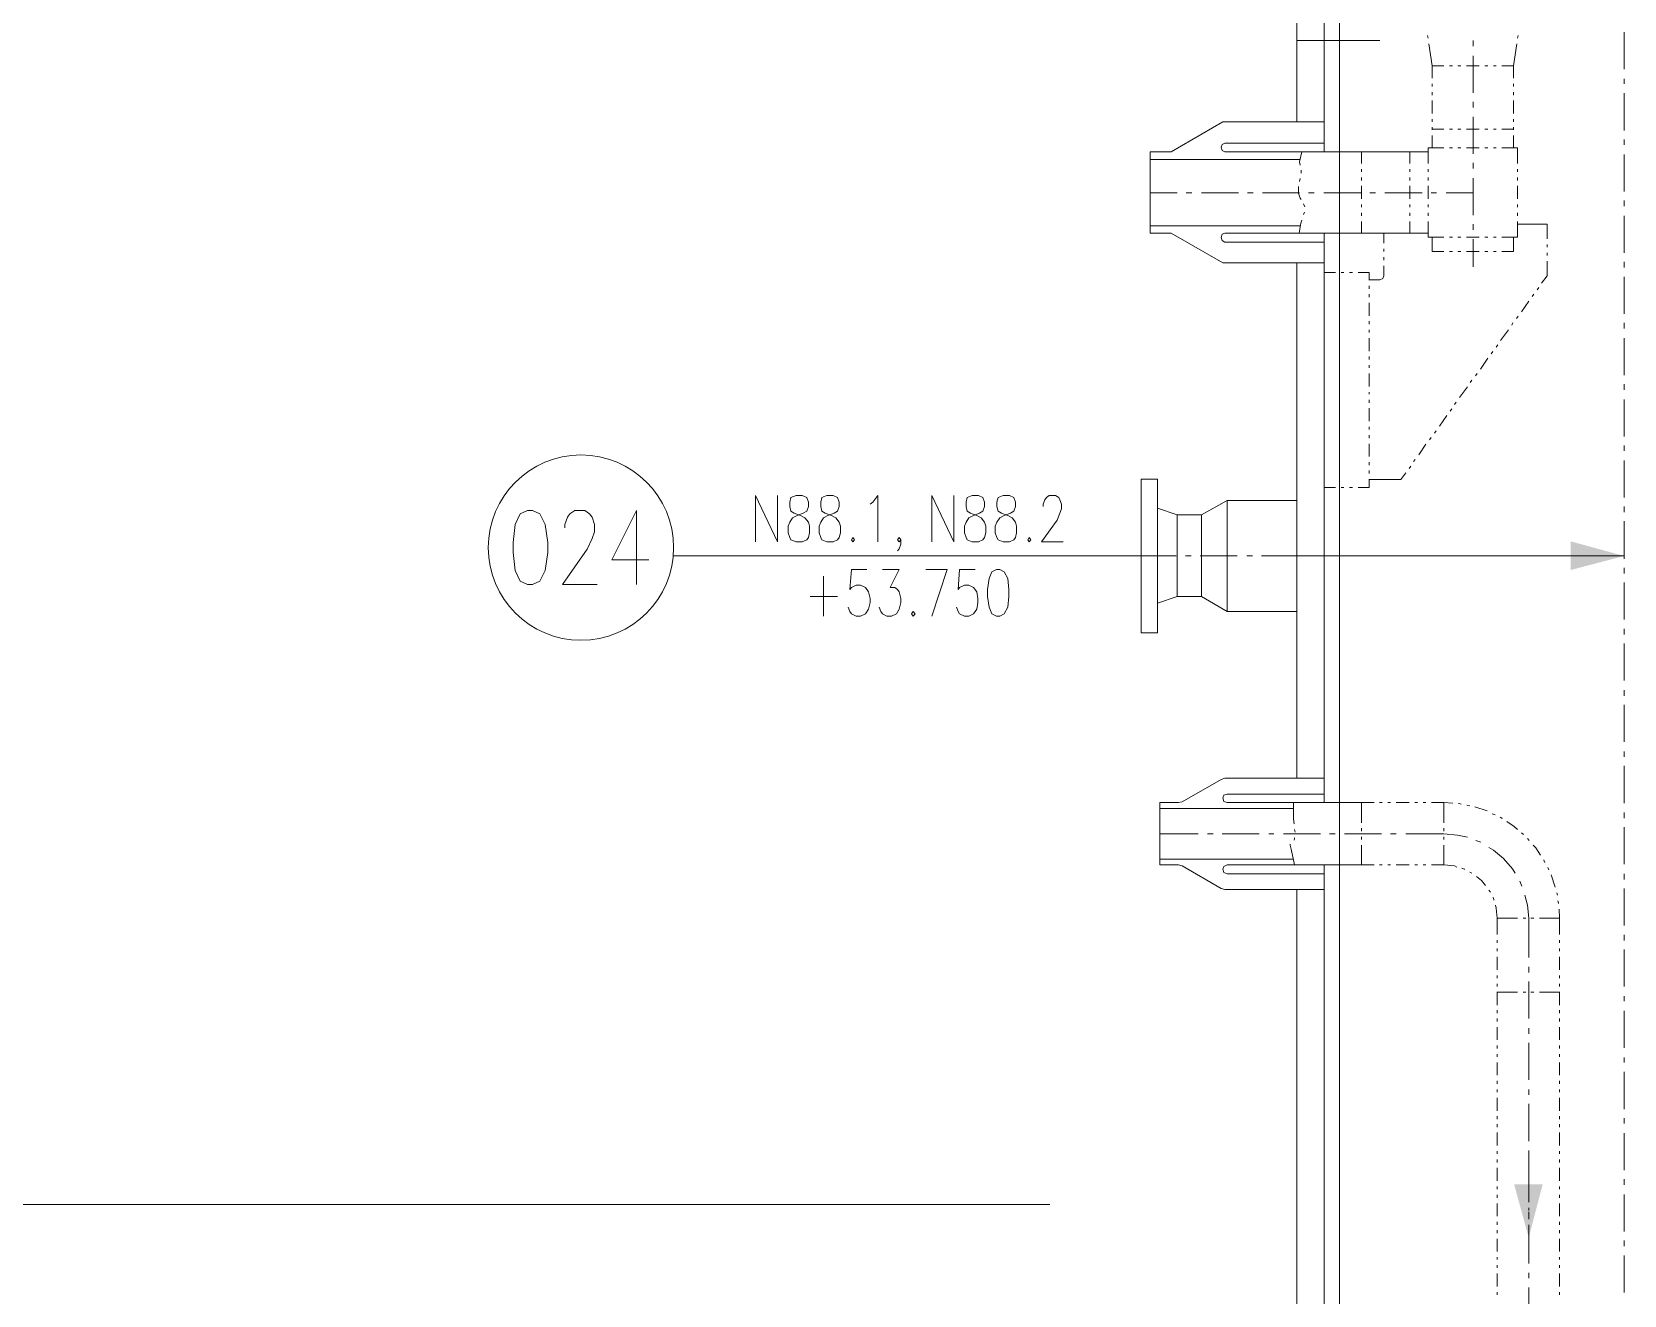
# Model space of a CAD drawing. Header units: millimetres. Extents: x 0 to 588, y 0 to 874.
# Drawn here: x 194.2 to 254.2, y 286.4 to 334.1 of the extents above; entities that cross this region are included whole.
import ezdxf

# ---------------------------------------------------------------- set-up
doc = ezdxf.new("R2010")
doc.units = ezdxf.units.MM
doc.layers.get('0').update_dxf_attribs({"lineweight": 18})

msp = doc.modelspace()

# ---------------------------------------------------------------- hatches: boundary and pattern name
for points in [[(254.19, 314.304), (252.18, 314.854), (252.18, 313.775)], [(250.592, 288.608), (251.121, 290.618), (250.042, 290.618)]]:
    msp.add_hatch(color=0).paths.add_polyline_path(points, flags=0)

# ---------------------------------------------------------------- linework, layer by layer
at = {"color": 0, "lineweight": 0}
for points in [[(243.459, 96.16), (243.459, 686.943)], [(242.887, 474.536), (242.887, 329.544)], [(241.85, 473.625), (241.85, 330.666)], [(246.803, 333.82), (246.782, 333.925)], [(250.169, 333.82), (250.19, 333.925)], [(254.19, 332.655), (254.19, 334.052)], [(241.85, 333.735), (244.983, 333.735)], [(246.952, 332.782), (246.825, 333.608)], [(248.497, 333.735), (248.497, 333.523)], [(248.497, 333.163), (248.497, 331.766)], [(250.021, 332.782), (250.148, 333.608)], [(246.952, 332.782), (246.952, 332.317)], [(247.396, 332.782), (246.952, 332.782)], [(247.714, 332.782), (247.608, 332.782)], [(248.031, 332.782), (247.925, 332.782)], [(248.73, 332.782), (248.243, 332.782)], [(249.047, 332.782), (248.941, 332.782)], [(249.364, 332.782), (249.259, 332.782)], [(250.021, 332.782), (249.576, 332.782)], [(250.021, 332.782), (250.021, 332.317)], [(246.952, 332.105), (246.952, 331.999)], [(250.021, 332.105), (250.021, 331.999)], [(254.19, 332.105), (254.19, 332.296)], [(246.952, 331.788), (246.952, 331.682)], [(246.952, 331.47), (246.952, 330.983)], [(248.497, 331.428), (248.497, 331.216)], [(250.021, 331.788), (250.021, 331.682)], [(250.021, 331.47), (250.021, 330.983)], [(254.19, 330.348), (254.19, 331.745)], [(246.952, 330.772), (246.952, 330.666)], [(248.497, 330.856), (248.497, 329.459)], [(250.021, 330.772), (250.021, 330.666)], [(239.056, 330.666), (237.109, 329.544), (236.326, 329.544), (236.326, 326.475)], [(242.887, 330.666), (239.056, 330.666)], [(246.952, 330.475), (246.952, 330.369)], [(247.396, 330.39), (246.952, 330.39)], [(247.714, 330.39), (247.608, 330.39)], [(248.031, 330.39), (247.925, 330.39)], [(248.73, 330.39), (248.243, 330.39)], [(249.047, 330.39), (248.941, 330.39)], [(249.364, 330.39), (249.259, 330.39)], [(250.021, 330.39), (249.576, 330.39)], [(250.021, 330.475), (250.021, 330.369)], [(239.141, 329.861), (239.035, 329.819), (238.993, 329.713), (239.035, 329.586), (239.141, 329.544)], [(242.887, 329.861), (239.141, 329.861)], [(246.803, 329.692), (246.803, 329.099)], [(247.396, 329.692), (246.803, 329.692)], [(246.952, 330.158), (246.952, 329.692)], [(247.714, 329.692), (247.608, 329.692)], [(248.031, 329.692), (247.925, 329.692)], [(248.73, 329.692), (248.243, 329.692)], [(249.047, 329.692), (248.941, 329.692)], [(249.364, 329.692), (249.259, 329.692)], [(250.169, 329.692), (249.576, 329.692)], [(250.021, 330.158), (250.021, 329.692)], [(250.169, 329.692), (250.169, 329.099)], [(254.19, 329.798), (254.19, 330.01)], [(241.977, 329.248), (236.326, 329.248)], [(246.803, 329.544), (239.141, 329.544)], [(242.041, 329.544), (241.956, 329.163), (241.977, 329.036)], [(244.285, 329.544), (244.285, 329.099)], [(246.105, 329.544), (246.105, 329.099)], [(248.497, 329.12), (248.497, 328.909)], [(254.19, 328.041), (254.19, 329.438)], [(241.977, 328.528), (241.956, 328.422)], [(242.02, 328.845), (242.02, 328.74)], [(244.285, 328.888), (244.285, 328.782)], [(244.285, 328.57), (244.285, 328.464)], [(246.105, 328.888), (246.105, 328.782)], [(246.105, 328.57), (246.105, 328.464)], [(246.803, 328.888), (246.803, 328.782)], [(246.803, 328.57), (246.803, 328.464)], [(248.497, 328.549), (248.497, 327.152)], [(250.169, 328.888), (250.169, 328.782)], [(250.169, 328.57), (250.169, 328.464)], [(237.342, 327.999), (236.326, 327.999)], [(237.892, 327.999), (237.68, 327.999)], [(239.649, 327.999), (238.252, 327.999)], [(240.199, 327.999), (239.988, 327.999)], [(241.956, 327.999), (240.559, 327.999)], [(241.914, 328.231), (241.914, 327.978), (241.977, 327.787), (242.02, 327.745)], [(242.506, 327.999), (242.295, 327.999)], [(244.263, 327.999), (242.866, 327.999)], [(244.285, 328.253), (244.285, 327.766)], [(244.814, 327.999), (244.602, 327.999)], [(246.571, 327.999), (245.173, 327.999)], [(246.105, 328.253), (246.105, 327.766)], [(246.803, 328.253), (246.803, 327.766)], [(247.121, 327.999), (246.909, 327.999)], [(248.497, 327.999), (247.481, 327.999)], [(250.169, 328.253), (250.169, 327.766)], [(242.104, 327.575), (242.147, 327.469)], [(242.147, 327.258), (242.125, 327.237), (242.104, 327.173)], [(244.285, 327.554), (244.285, 327.448)], [(244.285, 327.237), (244.285, 327.131)], [(246.105, 327.554), (246.105, 327.448)], [(246.105, 327.237), (246.105, 327.131)], [(246.803, 327.554), (246.803, 327.448)], [(246.803, 327.237), (246.803, 327.131)], [(250.169, 327.554), (250.169, 327.448)], [(250.169, 327.237), (250.169, 327.131)], [(254.19, 327.491), (254.19, 327.702)], [(241.977, 326.75), (236.326, 326.75)], [(242.041, 326.962), (241.999, 326.856), (241.935, 326.475)], [(244.285, 326.919), (244.285, 326.475)], [(246.105, 326.919), (246.105, 326.475)], [(246.803, 326.919), (246.803, 326.327)], [(248.497, 326.813), (248.497, 326.602)], [(250.169, 326.919), (250.169, 326.327)], [(251.291, 326.263), (251.291, 326.813), (250.169, 326.813)], [(254.19, 325.734), (254.19, 327.131)], [(239.056, 325.353), (237.109, 326.475), (236.326, 326.475)], [(239.141, 326.475), (239.035, 326.432), (238.993, 326.305), (239.035, 326.2), (239.141, 326.136), (242.887, 326.136)], [(246.803, 326.475), (239.141, 326.475)], [(242.887, 326.475), (242.887, 305.012)], [(245.131, 326.094), (245.131, 326.475)], [(247.396, 326.327), (246.803, 326.327)], [(246.952, 326.327), (246.952, 325.776)], [(247.396, 326.327), (246.952, 326.327)], [(247.714, 326.327), (247.608, 326.327)], [(247.714, 326.327), (247.608, 326.327)], [(248.031, 326.327), (247.925, 326.327)], [(248.031, 326.327), (247.925, 326.327)], [(248.73, 326.327), (248.243, 326.327)], [(248.73, 326.327), (248.243, 326.327)], [(248.497, 326.242), (248.497, 325.205)], [(249.047, 326.327), (248.941, 326.327)], [(249.047, 326.327), (248.941, 326.327)], [(249.364, 326.327), (249.259, 326.327)], [(249.364, 326.327), (249.259, 326.327)], [(250.169, 326.327), (249.576, 326.327)], [(250.021, 326.327), (250.021, 325.776), (249.576, 325.776)], [(250.021, 326.327), (249.576, 326.327)], [(251.291, 325.945), (251.291, 326.051)], [(245.131, 325.776), (245.131, 325.882)], [(245.131, 325.459), (245.131, 325.565)], [(247.396, 325.776), (246.952, 325.776)], [(247.714, 325.776), (247.608, 325.776)], [(248.031, 325.776), (247.925, 325.776)], [(248.73, 325.776), (248.243, 325.776)], [(249.047, 325.776), (248.941, 325.776)], [(249.364, 325.776), (249.259, 325.776)], [(251.291, 325.628), (251.291, 325.734)], [(251.291, 324.866), (251.291, 325.416)], [(254.19, 325.183), (254.19, 325.395)], [(242.887, 325.353), (239.056, 325.353)], [(241.85, 325.353), (241.85, 305.922)], [(243.311, 324.993), (242.887, 324.993)], [(243.628, 324.993), (243.523, 324.993)], [(243.946, 324.993), (243.84, 324.993)], [(244.581, 324.993), (244.157, 324.993)], [(244.581, 324.697), (244.581, 324.993)], [(244.983, 324.718), (245.089, 324.76), (245.131, 324.866), (245.131, 325.247)], [(251.291, 324.866), (251.079, 324.591)], [(254.19, 323.427), (254.19, 324.824)], [(244.983, 324.718), (244.581, 324.718)], [(244.581, 324.379), (244.581, 324.485)], [(244.581, 324.062), (244.581, 324.168)], [(250.783, 324.168), (250.719, 324.083)], [(250.973, 324.421), (250.91, 324.337)], [(244.581, 323.363), (244.581, 323.85)], [(250.592, 323.913), (250.317, 323.511)], [(244.581, 323.046), (244.581, 323.151)], [(250, 323.088), (249.957, 323.003)], [(250.19, 323.342), (250.126, 323.257)], [(254.19, 322.876), (254.19, 323.088)], [(244.581, 322.728), (244.581, 322.834)], [(244.581, 322.03), (244.581, 322.517)], [(249.83, 322.834), (249.534, 322.432)], [(254.19, 321.12), (254.19, 322.517)], [(244.581, 321.712), (244.581, 321.818)], [(249.047, 321.755), (248.772, 321.352)], [(249.238, 322.009), (249.174, 321.924)], [(249.428, 322.262), (249.364, 322.178)], [(244.581, 321.395), (244.581, 321.5)], [(244.581, 320.696), (244.581, 321.183)], [(248.645, 321.183), (248.581, 321.098)], [(248.285, 320.675), (247.989, 320.273)], [(248.454, 320.929), (248.391, 320.844)], [(254.19, 320.569), (254.19, 320.781)], [(244.581, 320.4), (244.581, 320.485)], [(244.581, 320.082), (244.581, 320.188)], [(247.862, 320.103), (247.798, 320.019)], [(254.19, 318.812), (254.19, 320.209)], [(244.581, 319.384), (244.581, 319.871)], [(247.502, 319.596), (247.227, 319.193)], [(247.692, 319.849), (247.629, 319.765)], [(244.581, 319.066), (244.581, 319.172)], [(244.581, 318.749), (244.581, 318.855)], [(246.909, 318.77), (246.846, 318.685)], [(247.1, 319.024), (247.036, 318.939)], [(244.581, 318.05), (244.581, 318.537)], [(246.719, 318.516), (246.444, 318.114)], [(254.19, 318.262), (254.19, 318.474)], [(244.581, 317.733), (244.581, 317.839)], [(246.147, 317.69), (246.084, 317.606)], [(246.316, 317.945), (246.253, 317.86)], [(254.19, 316.505), (254.19, 317.902)], [(236.601, 317.204), (235.987, 317.204), (235.987, 314.304)], [(236.601, 317.204), (236.601, 314.304)], [(244.581, 317.415), (244.581, 317.521)], [(244.581, 316.886), (244.581, 317.204)], [(245.766, 317.183), (244.581, 317.183)], [(245.957, 317.437), (245.766, 317.183)], [(221.446, 314.833), (221.446, 316.59), (222.271, 314.833), (222.271, 316.59)], [(225.764, 316.251), (225.869, 316.336), (226.06, 316.59), (226.06, 314.833)], [(228.092, 314.833), (228.092, 316.59), (228.917, 314.833), (228.917, 316.59)], [(232.283, 316.166), (232.283, 316.251), (232.346, 316.421), (232.41, 316.505), (232.516, 316.59), (232.749, 316.59), (232.876, 316.505), (232.918, 316.421), (232.982, 316.251), (232.982, 316.082), (232.918, 315.913), (232.812, 315.659), (232.22, 314.833), (233.045, 314.833)], [(236.601, 316.103), (237.342, 315.849), (238.252, 315.849), (239.226, 316.399), (241.85, 316.399)], [(239.226, 316.399), (239.226, 314.304)], [(243.311, 316.886), (242.887, 316.886)], [(243.628, 316.886), (243.523, 316.886)], [(243.946, 316.886), (243.84, 316.886)], [(244.581, 316.886), (244.157, 316.886)], [(214.249, 315.362), (214.249, 315.489), (214.355, 315.764), (214.44, 315.891), (214.63, 316.018), (215.011, 316.018), (215.18, 315.891), (215.286, 315.764), (215.371, 315.489), (215.371, 315.214), (215.286, 314.96), (215.096, 314.558), (214.164, 313.224), (215.477, 313.224)], [(216.958, 316.018), (216.027, 314.156), (217.424, 314.156)], [(216.958, 316.018), (216.958, 313.224)], [(237.342, 315.849), (237.342, 314.304)], [(238.252, 315.849), (238.252, 314.304)], [(254.19, 315.955), (254.19, 316.166)], [(254.19, 314.198), (254.19, 315.616)], [(226.928, 314.918), (226.864, 314.833), (226.801, 314.918), (226.864, 315.002), (226.928, 314.918), (226.928, 314.748), (226.864, 314.579), (226.801, 314.494)], [(218.334, 314.304), (235.987, 314.304)], [(235.987, 314.304), (237.299, 314.304)], [(236.601, 311.404), (235.987, 311.404), (235.987, 314.304)], [(236.601, 311.404), (236.601, 314.304)], [(237.342, 312.78), (237.342, 314.304)], [(237.659, 314.304), (237.871, 314.304)], [(238.21, 314.304), (239.607, 314.304)], [(238.252, 312.78), (238.252, 314.304)], [(239.226, 312.208), (239.226, 314.304)], [(239.966, 314.304), (240.178, 314.304)], [(240.517, 314.304), (241.85, 314.304)], [(254.19, 314.304), (241.85, 314.304)], [(251.058, 314.304), (251.545, 314.304)], [(251.756, 314.304), (251.862, 314.304)], [(252.074, 314.304), (252.159, 314.304)], [(252.37, 314.304), (252.857, 314.304)], [(253.069, 314.304), (253.174, 314.304)], [(253.386, 314.304), (253.492, 314.304)], [(253.704, 314.304), (254.19, 314.304)], [(224.007, 313.542), (224.007, 312.039)], [(225.637, 313.796), (225.065, 313.796), (225.002, 313.034), (225.065, 313.118), (225.234, 313.203), (225.404, 313.203), (225.594, 313.118), (225.7, 312.949), (225.764, 312.695), (225.764, 312.547), (225.7, 312.293), (225.594, 312.124), (225.404, 312.039), (225.234, 312.039), (225.065, 312.124), (225.002, 312.208), (224.938, 312.378)], [(226.229, 313.796), (226.864, 313.796), (226.526, 313.118), (226.695, 313.118), (226.801, 313.034), (226.864, 312.949), (226.928, 312.695), (226.928, 312.547), (226.864, 312.293), (226.758, 312.124), (226.568, 312.039), (226.399, 312.039), (226.229, 312.124), (226.166, 312.208), (226.102, 312.378)], [(228.092, 312.039), (228.663, 313.796), (227.859, 313.796)], [(229.722, 313.796), (229.129, 313.796), (229.087, 313.034), (229.129, 313.118), (229.32, 313.203), (229.489, 313.203), (229.658, 313.118), (229.785, 312.949), (229.828, 312.695), (229.828, 312.547), (229.785, 312.293), (229.658, 312.124), (229.489, 312.039), (229.32, 312.039), (229.129, 312.124), (229.087, 312.208), (229.023, 312.378)], [(254.19, 313.648), (254.19, 313.859)], [(223.499, 312.78), (224.536, 312.78)], [(236.601, 312.526), (237.342, 312.78), (238.252, 312.78), (239.226, 312.208)], [(254.19, 311.912), (254.19, 313.309)], [(239.226, 312.208), (241.85, 312.208)], [(254.19, 311.341), (254.19, 311.552)], [(254.19, 309.605), (254.19, 311.002)], [(254.19, 309.033), (254.19, 309.245)], [(254.19, 307.298), (254.19, 308.695)], [(254.19, 306.726), (254.19, 306.938)], [(254.19, 304.99), (254.19, 306.387)], [(238.993, 305.88), (237.532, 305.033)], [(239.141, 305.922), (238.993, 305.88)], [(242.887, 305.922), (239.141, 305.922)], [(237.384, 305.012), (236.686, 305.012)], [(236.686, 305.012), (236.686, 302.662)], [(237.384, 305.012), (237.532, 305.033)], [(239.226, 305.329), (239.099, 305.287), (239.056, 305.181), (239.099, 305.054), (239.226, 305.012)], [(242.887, 305.329), (239.226, 305.329)], [(244.285, 305.012), (239.226, 305.012)], [(241.723, 305.012), (241.723, 304.398), (241.744, 304.207)], [(244.771, 305.012), (244.285, 305.012)], [(244.285, 305.012), (244.285, 304.25)], [(245.068, 305.012), (244.962, 305.012)], [(245.385, 305.012), (245.279, 305.012)], [(246.084, 305.012), (245.597, 305.012)], [(246.401, 305.012), (246.295, 305.012)], [(246.719, 305.012), (246.613, 305.012)], [(247.396, 305.012), (246.93, 305.012)], [(247.396, 305.012), (247.396, 304.25)], [(247.735, 304.99), (247.396, 305.012)], [(248.052, 304.948), (247.968, 304.969), (247.946, 304.969)], [(241.723, 304.779), (236.686, 304.779)], [(248.37, 304.885), (248.264, 304.906)], [(249.026, 304.694), (248.56, 304.842)], [(249.322, 304.546), (249.216, 304.588)], [(249.597, 304.398), (249.576, 304.419), (249.513, 304.461)], [(254.19, 304.419), (254.19, 304.631)], [(238.125, 303.826), (236.686, 303.826)], [(238.696, 303.826), (238.485, 303.826)], [(240.432, 303.826), (239.035, 303.826)], [(240.982, 303.826), (240.792, 303.826)], [(242.739, 303.826), (241.342, 303.826)], [(241.766, 303.996), (241.787, 303.89)], [(243.29, 303.826), (243.078, 303.826)], [(245.047, 303.826), (243.649, 303.826)], [(244.285, 304.038), (244.285, 303.932)], [(245.597, 303.826), (245.385, 303.826)], [(248.285, 303.699), (247.904, 303.784), (247.396, 303.826), (245.957, 303.826)], [(247.396, 304.038), (247.396, 303.932)], [(250.169, 303.996), (250.042, 304.101), (249.767, 304.292)], [(250.402, 303.805), (250.317, 303.869)], [(254.19, 302.683), (254.19, 304.08)], [(241.596, 303.445), (241.596, 303.403), (241.639, 303.255), (241.766, 302.662)], [(241.766, 303.678), (241.766, 303.636), (241.744, 303.594)], [(244.285, 303.721), (244.285, 303.615)], [(244.285, 303.403), (244.285, 302.662)], [(247.396, 303.721), (247.396, 303.615)], [(247.396, 303.403), (247.396, 302.662)], [(248.793, 303.509), (248.602, 303.572)], [(250.084, 302.345), (249.978, 302.514), (249.64, 302.895), (249.259, 303.212), (249.089, 303.318)], [(250.613, 303.572), (250.55, 303.657)], [(251.037, 303.022), (250.867, 303.297), (250.762, 303.403)], [(241.723, 302.874), (236.686, 302.874)], [(237.384, 302.662), (236.686, 302.662)], [(237.532, 302.62), (237.384, 302.662)], [(238.993, 301.773), (237.532, 302.62)], [(239.226, 302.662), (239.099, 302.599), (239.056, 302.493), (239.099, 302.366), (239.226, 302.324)], [(244.285, 302.662), (239.226, 302.662)], [(242.887, 302.662), (242.887, 75.629)], [(244.771, 302.662), (244.285, 302.662)], [(245.068, 302.662), (244.962, 302.662)], [(245.385, 302.662), (245.279, 302.662)], [(246.084, 302.662), (245.597, 302.662)], [(246.401, 302.662), (246.295, 302.662)], [(246.719, 302.662), (246.613, 302.662)], [(247.396, 302.662), (246.93, 302.662)], [(247.883, 302.577), (247.798, 302.62), (247.396, 302.662)], [(251.206, 302.747), (251.164, 302.832), (251.164, 302.853)], [(251.354, 302.472), (251.312, 302.556)], [(242.887, 302.324), (239.226, 302.324)], [(248.179, 302.493), (248.158, 302.493), (248.073, 302.535)], [(248.454, 302.345), (248.37, 302.387)], [(248.962, 301.879), (248.814, 302.07), (248.624, 302.218)], [(250.338, 301.858), (250.254, 302.048)], [(251.587, 301.815), (251.439, 302.281)], [(254.19, 302.112), (254.19, 302.324)], [(238.993, 301.773), (239.141, 301.731)], [(242.887, 301.731), (239.141, 301.731)], [(241.85, 301.731), (241.85, 75.353)], [(249.153, 301.625), (249.089, 301.71)], [(249.28, 301.329), (249.259, 301.413), (249.238, 301.435)], [(250.592, 300.651), (250.55, 301.138), (250.444, 301.519)], [(251.672, 301.519), (251.65, 301.604)], [(254.19, 300.376), (254.19, 301.773)], [(249.407, 300.651), (249.364, 301.032), (249.343, 301.138)], [(251.714, 301.202), (251.714, 301.223), (251.693, 301.308)], [(251.756, 300.651), (251.735, 300.99)], [(249.407, 300.651), (250.169, 300.651)], [(249.407, 300.651), (249.407, 300.038)], [(250.381, 300.651), (250.486, 300.651)], [(250.592, 300.651), (250.592, 299.17)], [(250.677, 300.651), (250.783, 300.651)], [(250.994, 300.651), (251.756, 300.651)], [(251.756, 300.651), (251.756, 300.038)], [(249.407, 299.826), (249.407, 299.72)], [(251.756, 299.826), (251.756, 299.72)], [(254.19, 299.805), (254.19, 300.016)], [(249.407, 299.508), (249.407, 299.402)], [(249.407, 299.191), (249.407, 298.704)], [(251.756, 299.508), (251.756, 299.402)], [(251.756, 299.191), (251.756, 298.704)], [(254.19, 298.069), (254.19, 299.466)], [(249.407, 298.492), (249.407, 298.387)], [(250.592, 298.81), (250.592, 298.598)], [(251.756, 298.492), (251.756, 298.387)], [(249.407, 298.175), (249.407, 298.069)], [(249.407, 297.878), (249.407, 297.37)], [(249.407, 297.857), (250.169, 297.857)], [(250.381, 297.857), (250.486, 297.857)], [(250.592, 298.26), (250.592, 296.863)], [(250.677, 297.857), (250.783, 297.857)], [(250.994, 297.857), (251.756, 297.857)], [(251.756, 298.175), (251.756, 298.069)], [(251.756, 297.878), (251.756, 297.37)], [(249.407, 297.18), (249.407, 297.074)], [(251.756, 297.18), (251.756, 297.074)], [(254.19, 297.519), (254.19, 297.709)], [(254.19, 295.762), (254.19, 297.159)], [(249.407, 296.863), (249.407, 296.757)], [(249.407, 296.545), (249.407, 296.058)], [(251.756, 296.863), (251.756, 296.757)], [(251.756, 296.545), (251.756, 296.058)], [(250.592, 296.503), (250.592, 296.291)], [(250.592, 295.952), (250.592, 294.555)], [(249.407, 295.846), (249.407, 295.741)], [(249.407, 295.529), (249.407, 295.423)], [(251.756, 295.846), (251.756, 295.741)], [(251.756, 295.529), (251.756, 295.423)], [(254.19, 295.212), (254.19, 295.402)], [(249.407, 295.212), (249.407, 294.725)], [(251.756, 295.212), (251.756, 294.725)], [(254.19, 293.455), (254.19, 294.852)], [(249.407, 294.513), (249.407, 294.407)], [(249.407, 294.195), (249.407, 294.09)], [(250.592, 294.195), (250.592, 293.984)], [(251.756, 294.513), (251.756, 294.407)], [(251.756, 294.195), (251.756, 294.09)], [(249.407, 293.878), (249.407, 293.391)], [(250.592, 293.645), (250.592, 292.248)], [(251.756, 293.878), (251.756, 293.391)], [(249.407, 293.18), (249.407, 293.074)], [(251.756, 293.18), (251.756, 293.074)], [(254.19, 292.904), (254.19, 293.116)], [(249.407, 292.883), (249.407, 292.777)], [(249.407, 292.566), (249.407, 292.079)], [(251.756, 292.883), (251.756, 292.777)], [(251.756, 292.566), (251.756, 292.079)], [(254.19, 291.147), (254.19, 292.545)], [(249.407, 291.867), (249.407, 291.761)], [(250.592, 291.888), (250.592, 291.677)], [(250.592, 291.74), (250.592, 291.253)], [(251.756, 291.867), (251.756, 291.761)], [(249.407, 291.55), (249.407, 291.444)], [(249.407, 291.232), (249.407, 290.745)], [(250.592, 291.338), (250.592, 289.941)], [(251.756, 291.55), (251.756, 291.444)], [(251.756, 291.232), (251.756, 290.745)], [(250.592, 291.042), (250.592, 290.936)], [(250.592, 290.745), (250.592, 290.639)], [(254.19, 290.597), (254.19, 290.809)], [(249.407, 290.534), (249.407, 290.428)], [(249.407, 290.216), (249.407, 290.11)], [(250.592, 290.428), (250.592, 289.941)], [(251.756, 290.534), (251.756, 290.428)], [(251.756, 290.216), (251.756, 290.11)], [(254.19, 288.84), (254.19, 290.237)], [(171.577, 289.856), (232.537, 289.856)], [(249.407, 289.899), (249.407, 289.412)], [(250.592, 289.729), (250.592, 289.623)], [(250.592, 289.581), (250.592, 289.37)], [(250.592, 289.412), (250.592, 289.306)], [(251.756, 289.899), (251.756, 289.412)], [(249.407, 289.2), (249.407, 289.094)], [(249.407, 288.883), (249.407, 288.777)], [(250.592, 289.094), (250.592, 288.608)], [(250.592, 289.031), (250.592, 287.634)], [(251.756, 289.2), (251.756, 289.094)], [(251.756, 288.883), (251.756, 288.777)], [(249.407, 288.565), (249.407, 288.078)], [(251.756, 288.565), (251.756, 288.078)], [(254.19, 288.29), (254.19, 288.502)], [(249.407, 287.867), (249.407, 287.782)], [(249.407, 287.57), (249.407, 287.464)], [(251.756, 287.867), (251.756, 287.782)], [(251.756, 287.57), (251.756, 287.464)], [(254.19, 286.533), (254.19, 287.93)], [(249.407, 287.253), (249.407, 286.766)], [(250.592, 287.274), (250.592, 287.084)], [(251.756, 287.253), (251.756, 286.766)], [(249.407, 286.554), (249.407, 286.449)], [(250.592, 286.724), (250.592, 285.327)], [(251.756, 286.554), (251.756, 286.449)]]:
    msp.add_lwpolyline(points, dxfattribs=at)
for points in [[(222.97, 316.59), (222.779, 316.505), (222.737, 316.336), (222.737, 316.166), (222.779, 315.997), (222.906, 315.913), (223.139, 315.828), (223.308, 315.743), (223.435, 315.574), (223.478, 315.426), (223.478, 315.172), (223.435, 315.002), (223.372, 314.918), (223.202, 314.833), (222.97, 314.833), (222.779, 314.918), (222.737, 315.002), (222.673, 315.172), (222.673, 315.426), (222.737, 315.574), (222.843, 315.743), (223.012, 315.828), (223.245, 315.913), (223.372, 315.997), (223.435, 316.166), (223.435, 316.336), (223.372, 316.505), (223.202, 316.59)], [(224.134, 316.59), (223.943, 316.505), (223.901, 316.336), (223.901, 316.166), (223.943, 315.997), (224.07, 315.913), (224.303, 315.828), (224.472, 315.743), (224.6, 315.574), (224.642, 315.426), (224.642, 315.172), (224.6, 315.002), (224.536, 314.918), (224.367, 314.833), (224.134, 314.833), (223.943, 314.918), (223.901, 315.002), (223.838, 315.172), (223.838, 315.426), (223.901, 315.574), (224.007, 315.743), (224.176, 315.828), (224.409, 315.913), (224.536, 315.997), (224.6, 316.166), (224.6, 316.336), (224.536, 316.505), (224.367, 316.59)], [(229.616, 316.59), (229.425, 316.505), (229.383, 316.336), (229.383, 316.166), (229.425, 315.997), (229.553, 315.913), (229.785, 315.828), (229.955, 315.743), (230.082, 315.574), (230.124, 315.426), (230.124, 315.172), (230.082, 315.002), (230.018, 314.918), (229.849, 314.833), (229.616, 314.833), (229.425, 314.918), (229.383, 315.002), (229.32, 315.172), (229.32, 315.426), (229.383, 315.574), (229.489, 315.743), (229.658, 315.828), (229.891, 315.913), (230.018, 315.997), (230.082, 316.166), (230.082, 316.336), (230.018, 316.505), (229.849, 316.59)], [(230.78, 316.59), (230.59, 316.505), (230.547, 316.336), (230.547, 316.166), (230.59, 315.997), (230.717, 315.913), (230.95, 315.828), (231.119, 315.743), (231.246, 315.574), (231.288, 315.426), (231.288, 315.172), (231.246, 315.002), (231.182, 314.918), (231.013, 314.833), (230.78, 314.833), (230.59, 314.918), (230.547, 315.002), (230.484, 315.172), (230.484, 315.426), (230.547, 315.574), (230.653, 315.743), (230.822, 315.828), (231.055, 315.913), (231.182, 315.997), (231.246, 316.166), (231.246, 316.336), (231.182, 316.505), (231.013, 316.59)], [(212.852, 316.018), (212.577, 315.891), (212.386, 315.489), (212.302, 314.812), (212.302, 314.431), (212.386, 313.753), (212.577, 313.351), (212.852, 313.224), (213.042, 313.224), (213.318, 313.351), (213.508, 313.753), (213.614, 314.431), (213.614, 314.812), (213.508, 315.489), (213.318, 315.891), (213.042, 316.018)], [(225.107, 315.002), (225.065, 314.918), (225.107, 314.833), (225.171, 314.918)], [(231.754, 315.002), (231.712, 314.918), (231.754, 314.833), (231.817, 314.918)], [(230.526, 313.796), (230.357, 313.711), (230.251, 313.457), (230.188, 313.034), (230.188, 312.78), (230.251, 312.378), (230.357, 312.124), (230.526, 312.039), (230.653, 312.039), (230.822, 312.124), (230.95, 312.378), (230.992, 312.78), (230.992, 313.034), (230.95, 313.457), (230.822, 313.711), (230.653, 313.796)], [(227.393, 312.208), (227.33, 312.124), (227.393, 312.039), (227.457, 312.124)]]:
    msp.add_lwpolyline(points, close=True, dxfattribs=at)
msp.add_circle((214.863, 314.621), 3.493, dxfattribs=at)

doc.saveas('drawing.dxf')
